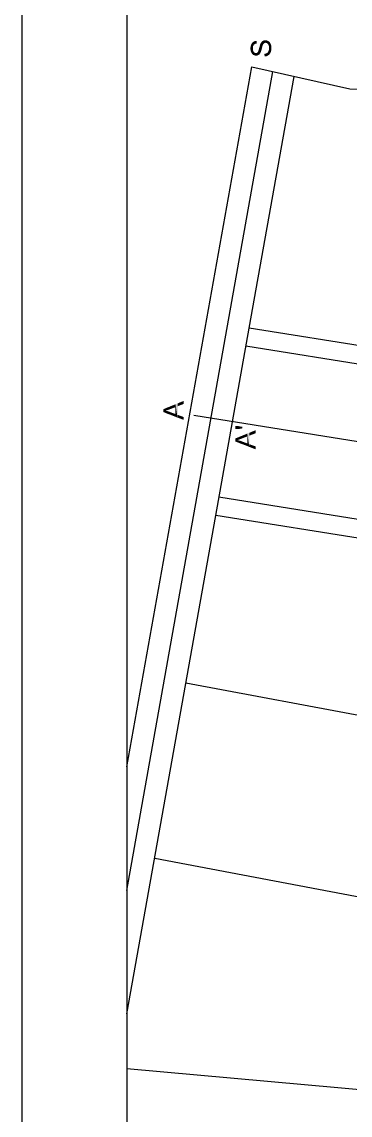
# Model space of a CAD drawing. Header units: inches. Extents: x 0.0008 to 0.0144, y 0.0003 to 0.0113.
# Drawn here: x 0.004157 to 0.005425, y 0.002509 to 0.006731 of the extents above; entities that cross this region are included whole.
import ezdxf

# ---------------------------------------------------------------- set-up
doc = ezdxf.new("R2010")
doc.units = ezdxf.units.IN
doc.header["$MEASUREMENT"] = 0
doc.linetypes.add('STRICHPUNKT', pattern=[25.4, 12.7, -6.35, 0, -6.35])
doc.linetypes.add('VERDECKT', pattern=[9.525, 6.35, -3.175])
doc.layers.add('Standard', color=7, linetype='Continuous')

# ---------------------------------------------------------------- blocks, each defined once
blk = doc.blocks.new('*U437')
at = {"color": 7, "linetype": 'ByBlock'}
for points in [[(0.11968, 0.13261), (0.11947, 0.13297), (0.11968, 0.13306)], [(0.11986, 0.13288), (0.11968, 0.13306), (0.11986, 0.13313)], [(0.11987, 0.13288), (0.11986, 0.13313), (0.11987, 0.13314)], [(0.12006, 0.13295), (0.11987, 0.13314), (0.12006, 0.13321)], [(0.12009, 0.13296), (0.12006, 0.13321), (0.12009, 0.13323)], [(0.12065, 0.13317), (0.12009, 0.13323), (0.12065, 0.13345)], [(0.12009, 0.13296), (0.12009, 0.13323), (0.12065, 0.13317)], [(0.12086, 0.13215), (0.12065, 0.13345), (0.12086, 0.13354)], [(0.12065, 0.13223), (0.12065, 0.13345), (0.12086, 0.13215)], [(0.12147, 0.13349), (0.12086, 0.13354), (0.12147, 0.13379)], [(0.12086, 0.13326), (0.12086, 0.13354), (0.12147, 0.13349)], [(0.11947, 0.13269), (0.11947, 0.13297), (0.11968, 0.13261)], [(0.11968, 0.13261), (0.11968, 0.13282), (0.11986, 0.13253)], [(0.11986, 0.13253), (0.11986, 0.13278), (0.11987, 0.13253)], [(0.11987, 0.13253), (0.11987, 0.13278), (0.12006, 0.13246)], [(0.12006, 0.13246), (0.12006, 0.13272), (0.12009, 0.13245)], [(0.12009, 0.13245), (0.12009, 0.1327), (0.12065, 0.13223)], [(0.12065, 0.13223), (0.12009, 0.1327), (0.12065, 0.1325)], [(0.12086, 0.13215), (0.12086, 0.13242), (0.12147, 0.13192)], [(0.12147, 0.13192), (0.12086, 0.13242), (0.12147, 0.1322)]]:
    blk.add_solid(points, dxfattribs=at)
at = {"color": 7, "linetype": 'ByBlock', "extrusion": (0, 0, -1)}
for points in [[(-0.11968, 0.13282), (-0.11968, 0.13306), (-0.11986, 0.13288)], [(-0.11986, 0.13288), (-0.11986, 0.13313), (-0.11987, 0.13288)], [(-0.11987, 0.13288), (-0.11987, 0.13314), (-0.12006, 0.13295)], [(-0.12006, 0.13295), (-0.12006, 0.13321), (-0.12009, 0.13296)], [(-0.11986, 0.13253), (-0.11968, 0.13282), (-0.11986, 0.13278)], [(-0.11987, 0.13253), (-0.11986, 0.13278), (-0.11987, 0.13278)], [(-0.12006, 0.13246), (-0.11987, 0.13278), (-0.12006, 0.13272)], [(-0.12009, 0.13245), (-0.12006, 0.13272), (-0.12009, 0.1327)]]:
    blk.add_solid(points, dxfattribs=at)
blk = doc.blocks.new('*U438')
at = {"color": 7, "linetype": 'ByBlock'}
for points in [[(0.12851, 0.13061), (0.1279, 0.13066), (0.12851, 0.13091)], [(0.12672, 0.12973), (0.12651, 0.13009), (0.12672, 0.13018)], [(0.12651, 0.12981), (0.12651, 0.13009), (0.12672, 0.12973)], [(0.12691, 0.13), (0.12672, 0.13018), (0.12691, 0.13026)], [(0.12672, 0.12973), (0.12672, 0.12994), (0.12691, 0.12966)], [(0.1271, 0.13007), (0.12691, 0.13026), (0.1271, 0.13034)], [(0.12691, 0.13001), (0.12691, 0.13026), (0.12691, 0.13026)], [(0.12691, 0.12966), (0.12691, 0.1299), (0.12691, 0.12965)], [(0.12691, 0.12965), (0.12691, 0.1299), (0.1271, 0.12958)], [(0.12714, 0.13009), (0.1271, 0.13034), (0.12714, 0.13035)], [(0.1271, 0.12958), (0.1271, 0.12984), (0.12714, 0.12957)], [(0.12769, 0.1303), (0.12714, 0.13035), (0.12769, 0.13058)], [(0.12714, 0.13009), (0.12714, 0.13035), (0.12769, 0.1303)], [(0.12714, 0.12957), (0.12714, 0.12982), (0.12769, 0.12936)], [(0.12769, 0.12936), (0.12714, 0.12982), (0.12769, 0.12962)], [(0.1279, 0.12927), (0.12769, 0.13058), (0.1279, 0.13066)], [(0.12769, 0.12936), (0.12769, 0.13058), (0.1279, 0.12927)], [(0.1279, 0.13038), (0.1279, 0.13066), (0.12851, 0.13061)], [(0.1279, 0.12927), (0.1279, 0.12954), (0.12851, 0.12904)], [(0.12851, 0.12904), (0.1279, 0.12954), (0.12851, 0.12932)]]:
    blk.add_solid(points, dxfattribs=at)
at = {"color": 7, "linetype": 'ByBlock', "extrusion": (0, 0, -1)}
for points in [[(-0.12672, 0.12994), (-0.12672, 0.13018), (-0.12691, 0.13)], [(-0.12691, 0.12966), (-0.12672, 0.12994), (-0.12691, 0.1299)], [(-0.12691, 0.13), (-0.12691, 0.13026), (-0.12691, 0.13001)], [(-0.12691, 0.13001), (-0.12691, 0.13026), (-0.1271, 0.13007)], [(-0.12691, 0.12965), (-0.12691, 0.1299), (-0.12691, 0.1299)], [(-0.1271, 0.12958), (-0.12691, 0.1299), (-0.1271, 0.12984)], [(-0.1271, 0.13007), (-0.1271, 0.13034), (-0.12714, 0.13009)], [(-0.12714, 0.12957), (-0.1271, 0.12984), (-0.12714, 0.12982)]]:
    blk.add_solid(points, dxfattribs=at)
blk = doc.blocks.new('*U439')
at = {"color": 7, "linetype": 'ByBlock'}
for points in [[(0.12651, 0.13103), (0.12651, 0.13131), (0.12684, 0.13103)], [(0.12684, 0.13103), (0.12651, 0.13131), (0.12684, 0.13131)], [(0.12684, 0.13103), (0.12684, 0.13131), (0.12722, 0.13109)], [(0.12722, 0.13109), (0.12684, 0.13131), (0.12722, 0.13124)]]:
    blk.add_solid(points, dxfattribs=at)
blk = doc.blocks.new('*U442')
at = {"color": 7, "linetype": 'ByBlock'}
for points in [[(0.12802, 0.16816), (0.128, 0.16835), (0.12802, 0.16856)], [(0.12807, 0.16799), (0.12802, 0.16856), (0.12807, 0.16873)], [(0.12802, 0.16816), (0.12802, 0.16856), (0.12807, 0.16799)], [(0.12808, 0.16798), (0.12807, 0.16873), (0.12808, 0.16874)], [(0.12807, 0.16799), (0.12807, 0.16873), (0.12808, 0.16798)], [(0.12816, 0.16784), (0.12808, 0.16874), (0.12816, 0.16888)], [(0.12808, 0.16798), (0.12808, 0.16874), (0.12816, 0.16784)], [(0.12824, 0.16777), (0.12816, 0.1689), (0.12824, 0.16896)], [(0.12816, 0.16783), (0.12816, 0.16888), (0.12816, 0.1689)], [(0.12816, 0.16783), (0.12816, 0.1689), (0.12824, 0.16777)], [(0.12816, 0.16784), (0.12816, 0.16888), (0.12816, 0.16783)], [(0.12826, 0.16854), (0.12824, 0.16896), (0.12826, 0.16898)], [(0.12824, 0.16777), (0.12824, 0.16836), (0.12826, 0.16775)], [(0.12827, 0.16859), (0.12826, 0.16898), (0.12827, 0.16899)], [(0.12826, 0.16856), (0.12826, 0.16898), (0.12826, 0.16898)], [(0.12829, 0.16861), (0.12827, 0.16899), (0.12829, 0.16901)], [(0.12833, 0.16869), (0.12829, 0.16901), (0.12833, 0.16902)], [(0.12841, 0.16877), (0.12833, 0.16903), (0.12841, 0.16906)], [(0.12833, 0.16871), (0.12833, 0.16902), (0.12833, 0.16903)], [(0.12842, 0.16878), (0.12841, 0.16906), (0.12842, 0.16907)], [(0.12844, 0.16879), (0.12842, 0.16907), (0.12844, 0.16908)], [(0.12845, 0.1688), (0.12844, 0.16908), (0.12845, 0.16908)], [(0.12854, 0.16883), (0.12845, 0.16908), (0.12854, 0.16909)], [(0.12856, 0.16883), (0.12854, 0.16909), (0.12856, 0.1691)], [(0.1286, 0.16884), (0.12856, 0.1691), (0.1286, 0.1691)], [(0.12886, 0.16776), (0.1288, 0.16819), (0.12886, 0.16838)], [(0.12891, 0.16781), (0.12886, 0.16838), (0.12891, 0.16857)], [(0.12893, 0.16784), (0.12891, 0.16857), (0.12893, 0.16865)], [(0.12898, 0.16792), (0.12893, 0.16865), (0.12898, 0.16882)], [(0.12899, 0.16793), (0.12898, 0.16882), (0.12899, 0.16883)], [(0.12905, 0.16808), (0.12899, 0.16883), (0.12905, 0.16893)], [(0.12908, 0.16818), (0.12905, 0.16893), (0.12908, 0.16897)], [(0.12912, 0.16832), (0.12908, 0.16897), (0.12912, 0.16901)], [(0.12917, 0.16854), (0.12912, 0.16901), (0.12917, 0.16906)], [(0.12919, 0.1686), (0.12917, 0.16906), (0.12919, 0.16908)], [(0.12921, 0.16867), (0.12919, 0.16908), (0.12921, 0.16909)], [(0.12927, 0.16878), (0.12921, 0.16909), (0.12927, 0.16912)], [(0.12932, 0.16884), (0.12927, 0.16912), (0.12932, 0.16914)], [(0.12933, 0.16885), (0.12932, 0.16914), (0.12933, 0.16914)], [(0.12937, 0.16888), (0.12933, 0.16914), (0.12937, 0.16915)], [(0.1294, 0.16889), (0.12937, 0.16915), (0.1294, 0.16915)], [(0.12941, 0.1689), (0.1294, 0.16915), (0.12941, 0.16915)], [(0.12947, 0.16891), (0.12941, 0.16915), (0.12947, 0.16916)], [(0.1295, 0.16891), (0.1295, 0.16916), (0.12951, 0.16891)], [(0.12951, 0.16891), (0.12951, 0.16916), (0.12958, 0.1689)], [(0.12958, 0.1689), (0.12958, 0.16915), (0.12959, 0.16889)], [(0.12959, 0.16889), (0.12959, 0.16915), (0.12962, 0.16888)], [(0.12962, 0.16888), (0.12962, 0.16914), (0.12963, 0.16887)], [(0.12963, 0.16887), (0.12963, 0.16914), (0.12967, 0.16885)], [(0.12967, 0.16885), (0.12967, 0.16912), (0.12971, 0.16881)], [(0.12971, 0.16881), (0.12971, 0.1691), (0.12974, 0.16878)], [(0.12974, 0.16878), (0.12974, 0.16909), (0.12976, 0.16874)], [(0.12976, 0.16874), (0.12976, 0.16908), (0.12977, 0.16871)], [(0.12977, 0.16871), (0.12977, 0.16907), (0.12978, 0.16871)], [(0.12978, 0.16871), (0.12978, 0.16907), (0.12979, 0.16868)], [(0.12979, 0.16868), (0.12979, 0.16906), (0.12982, 0.16857)], [(0.12982, 0.16857), (0.12982, 0.16903), (0.12982, 0.16855)], [(0.12982, 0.16855), (0.12982, 0.16903), (0.12983, 0.16841)], [(0.12983, 0.16775), (0.12982, 0.16829), (0.12983, 0.16841)], [(0.12826, 0.16775), (0.12826, 0.16816), (0.12826, 0.16774)], [(0.12826, 0.16774), (0.12826, 0.16815), (0.12827, 0.16773)], [(0.12827, 0.16773), (0.12827, 0.16813), (0.12829, 0.16773)], [(0.12829, 0.16773), (0.12829, 0.1681), (0.12833, 0.16771)], [(0.12833, 0.16771), (0.12833, 0.16801), (0.12833, 0.16771)], [(0.12833, 0.16771), (0.12833, 0.16801), (0.12841, 0.16767)], [(0.12841, 0.16767), (0.12841, 0.16794), (0.12842, 0.16767)], [(0.12842, 0.16767), (0.12842, 0.16793), (0.12844, 0.16767)], [(0.12844, 0.16767), (0.12844, 0.16793), (0.12845, 0.16766)], [(0.12845, 0.16766), (0.12845, 0.16792), (0.12854, 0.16765)], [(0.12856, 0.16765), (0.12854, 0.1679), (0.12856, 0.16791)], [(0.12854, 0.16765), (0.12854, 0.1679), (0.12856, 0.16765)], [(0.1286, 0.16765), (0.12856, 0.16791), (0.1286, 0.16792)], [(0.12862, 0.16766), (0.1286, 0.16792), (0.12862, 0.16792)], [(0.12864, 0.16766), (0.12862, 0.16792), (0.12864, 0.16792)], [(0.12869, 0.16767), (0.12864, 0.16792), (0.12869, 0.16796)], [(0.12871, 0.16768), (0.12869, 0.16796), (0.12871, 0.16798)], [(0.12879, 0.16771), (0.12871, 0.16798), (0.12879, 0.16812)], [(0.1288, 0.16772), (0.12879, 0.16812), (0.1288, 0.16819)], [(0.1294, 0.16757), (0.12937, 0.16782), (0.1294, 0.16783)], [(0.12941, 0.16757), (0.1294, 0.16783), (0.12941, 0.16783)], [(0.12947, 0.16758), (0.12941, 0.16783), (0.12947, 0.16784)], [(0.1295, 0.16759), (0.12947, 0.16784), (0.1295, 0.16785)], [(0.12951, 0.16759), (0.1295, 0.16785), (0.12951, 0.16785)], [(0.12958, 0.1676), (0.12951, 0.16785), (0.12958, 0.16789)], [(0.12959, 0.1676), (0.12958, 0.16789), (0.12959, 0.16789)], [(0.12962, 0.16762), (0.12959, 0.16789), (0.12962, 0.1679)], [(0.12963, 0.16762), (0.12962, 0.1679), (0.12963, 0.16791)], [(0.12967, 0.16764), (0.12963, 0.16791), (0.12967, 0.16795)], [(0.12971, 0.16766), (0.12967, 0.16795), (0.12971, 0.16799)], [(0.12974, 0.16767), (0.12971, 0.16799), (0.12974, 0.16804)], [(0.12976, 0.16768), (0.12974, 0.16804), (0.12976, 0.16807)], [(0.12977, 0.1677), (0.12976, 0.16807), (0.12977, 0.1681)], [(0.12978, 0.1677), (0.12977, 0.1681), (0.12978, 0.16811)], [(0.12979, 0.16771), (0.12978, 0.16811), (0.12979, 0.16815)], [(0.12982, 0.16774), (0.12979, 0.16815), (0.12982, 0.16825)], [(0.12982, 0.16774), (0.12982, 0.16825), (0.12982, 0.16829)]]:
    blk.add_solid(points, dxfattribs=at)
at = {"color": 7, "linetype": 'ByBlock', "extrusion": (0, 0, -1)}
for points in [[(-0.12824, 0.16836), (-0.12824, 0.16896), (-0.12826, 0.16854)], [(-0.12826, 0.16775), (-0.12824, 0.16836), (-0.12826, 0.16816)], [(-0.12826, 0.16854), (-0.12826, 0.16898), (-0.12826, 0.16856)], [(-0.12826, 0.16856), (-0.12826, 0.16898), (-0.12827, 0.16859)], [(-0.12827, 0.16859), (-0.12827, 0.16899), (-0.12829, 0.16861)], [(-0.12829, 0.16861), (-0.12829, 0.16901), (-0.12833, 0.16869)], [(-0.12833, 0.16871), (-0.12833, 0.16903), (-0.12841, 0.16877)], [(-0.12833, 0.16869), (-0.12833, 0.16902), (-0.12833, 0.16871)], [(-0.12841, 0.16877), (-0.12841, 0.16906), (-0.12842, 0.16878)], [(-0.12842, 0.16878), (-0.12842, 0.16907), (-0.12844, 0.16879)], [(-0.12844, 0.16879), (-0.12844, 0.16908), (-0.12845, 0.1688)], [(-0.12845, 0.1688), (-0.12845, 0.16908), (-0.12854, 0.16883)], [(-0.12854, 0.16883), (-0.12854, 0.16909), (-0.12856, 0.16883)], [(-0.12856, 0.16883), (-0.12856, 0.1691), (-0.1286, 0.16884)], [(-0.1286, 0.16884), (-0.1286, 0.1691), (-0.12862, 0.16885)], [(-0.12886, 0.16776), (-0.12886, 0.16838), (-0.12891, 0.16781)], [(-0.12891, 0.16781), (-0.12891, 0.16857), (-0.12893, 0.16784)], [(-0.12893, 0.16784), (-0.12893, 0.16865), (-0.12898, 0.16792)], [(-0.12898, 0.16792), (-0.12898, 0.16882), (-0.12899, 0.16793)], [(-0.12899, 0.16793), (-0.12899, 0.16883), (-0.12905, 0.16808)], [(-0.12905, 0.16808), (-0.12905, 0.16893), (-0.12908, 0.16818)], [(-0.12908, 0.16818), (-0.12908, 0.16897), (-0.12912, 0.16832)], [(-0.12912, 0.16832), (-0.12912, 0.16901), (-0.12917, 0.16854)], [(-0.12917, 0.16854), (-0.12917, 0.16906), (-0.12919, 0.1686)], [(-0.12919, 0.1686), (-0.12919, 0.16908), (-0.12921, 0.16867)], [(-0.12921, 0.16867), (-0.12921, 0.16909), (-0.12927, 0.16878)], [(-0.12927, 0.16878), (-0.12927, 0.16912), (-0.12932, 0.16884)], [(-0.12932, 0.16884), (-0.12932, 0.16914), (-0.12933, 0.16885)], [(-0.12933, 0.16885), (-0.12933, 0.16914), (-0.12937, 0.16888)], [(-0.12937, 0.16888), (-0.12937, 0.16915), (-0.1294, 0.16889)], [(-0.1294, 0.16889), (-0.1294, 0.16915), (-0.12941, 0.1689)], [(-0.12941, 0.1689), (-0.12941, 0.16915), (-0.12947, 0.16891)], [(-0.12947, 0.16891), (-0.12947, 0.16916), (-0.1295, 0.16891)], [(-0.1295, 0.16891), (-0.12947, 0.16916), (-0.1295, 0.16916)], [(-0.12951, 0.16891), (-0.1295, 0.16916), (-0.12951, 0.16916)], [(-0.12958, 0.1689), (-0.12951, 0.16916), (-0.12958, 0.16915)], [(-0.12959, 0.16889), (-0.12958, 0.16915), (-0.12959, 0.16915)], [(-0.12962, 0.16888), (-0.12959, 0.16915), (-0.12962, 0.16914)], [(-0.12963, 0.16887), (-0.12962, 0.16914), (-0.12963, 0.16914)], [(-0.12967, 0.16885), (-0.12963, 0.16914), (-0.12967, 0.16912)], [(-0.12971, 0.16881), (-0.12967, 0.16912), (-0.12971, 0.1691)], [(-0.12974, 0.16878), (-0.12971, 0.1691), (-0.12974, 0.16909)], [(-0.12976, 0.16874), (-0.12974, 0.16909), (-0.12976, 0.16908)], [(-0.12977, 0.16871), (-0.12976, 0.16908), (-0.12977, 0.16907)], [(-0.12978, 0.16871), (-0.12977, 0.16907), (-0.12978, 0.16907)], [(-0.12979, 0.16868), (-0.12978, 0.16907), (-0.12979, 0.16906)], [(-0.12982, 0.16857), (-0.12979, 0.16906), (-0.12982, 0.16903)], [(-0.12982, 0.16855), (-0.12982, 0.16903), (-0.12982, 0.16903)], [(-0.12983, 0.16841), (-0.12982, 0.16903), (-0.12983, 0.16902)], [(-0.12983, 0.16775), (-0.12983, 0.16902), (-0.12989, 0.1678)], [(-0.12989, 0.1678), (-0.12983, 0.16902), (-0.12989, 0.16897)], [(-0.12989, 0.1678), (-0.12989, 0.16897), (-0.1299, 0.16782)], [(-0.1299, 0.16782), (-0.12989, 0.16897), (-0.1299, 0.16896)], [(-0.1299, 0.16782), (-0.1299, 0.16896), (-0.12999, 0.16797)], [(-0.12999, 0.16797), (-0.1299, 0.16896), (-0.12999, 0.16881)], [(-0.12999, 0.16797), (-0.12999, 0.16881), (-0.12999, 0.16797)], [(-0.12999, 0.16797), (-0.12999, 0.16881), (-0.12999, 0.16881)], [(-0.12999, 0.16797), (-0.12999, 0.16881), (-0.13005, 0.16817)], [(-0.13005, 0.16817), (-0.12999, 0.16881), (-0.13005, 0.16863)], [(-0.13005, 0.16817), (-0.13005, 0.16863), (-0.13007, 0.16842)], [(-0.12826, 0.16774), (-0.12826, 0.16816), (-0.12826, 0.16815)], [(-0.12827, 0.16773), (-0.12826, 0.16815), (-0.12827, 0.16813)], [(-0.12829, 0.16773), (-0.12827, 0.16813), (-0.12829, 0.1681)], [(-0.12833, 0.16771), (-0.12829, 0.1681), (-0.12833, 0.16801)], [(-0.12833, 0.16771), (-0.12833, 0.16801), (-0.12833, 0.16801)], [(-0.12841, 0.16767), (-0.12833, 0.16801), (-0.12841, 0.16794)], [(-0.12842, 0.16767), (-0.12841, 0.16794), (-0.12842, 0.16793)], [(-0.12844, 0.16767), (-0.12842, 0.16793), (-0.12844, 0.16793)], [(-0.12845, 0.16766), (-0.12844, 0.16793), (-0.12845, 0.16792)], [(-0.12854, 0.16765), (-0.12845, 0.16792), (-0.12854, 0.1679)], [(-0.12856, 0.16765), (-0.12856, 0.16791), (-0.1286, 0.16765)], [(-0.1286, 0.16765), (-0.1286, 0.16792), (-0.12862, 0.16766)], [(-0.12862, 0.16766), (-0.12862, 0.16792), (-0.12864, 0.16766)], [(-0.12864, 0.16766), (-0.12864, 0.16792), (-0.12869, 0.16767)], [(-0.12869, 0.16767), (-0.12869, 0.16796), (-0.12871, 0.16768)], [(-0.12871, 0.16768), (-0.12871, 0.16798), (-0.12879, 0.16771)], [(-0.12879, 0.16771), (-0.12879, 0.16812), (-0.1288, 0.16772)], [(-0.1288, 0.16772), (-0.1288, 0.16819), (-0.12886, 0.16776)], [(-0.1294, 0.16757), (-0.1294, 0.16783), (-0.12941, 0.16757)], [(-0.12941, 0.16757), (-0.12941, 0.16783), (-0.12947, 0.16758)], [(-0.12947, 0.16758), (-0.12947, 0.16784), (-0.1295, 0.16759)], [(-0.1295, 0.16759), (-0.1295, 0.16785), (-0.12951, 0.16759)], [(-0.12951, 0.16759), (-0.12951, 0.16785), (-0.12958, 0.1676)], [(-0.12958, 0.1676), (-0.12958, 0.16789), (-0.12959, 0.1676)], [(-0.12959, 0.1676), (-0.12959, 0.16789), (-0.12962, 0.16762)], [(-0.12962, 0.16762), (-0.12962, 0.1679), (-0.12963, 0.16762)], [(-0.12963, 0.16762), (-0.12963, 0.16791), (-0.12967, 0.16764)], [(-0.12967, 0.16764), (-0.12967, 0.16795), (-0.12971, 0.16766)], [(-0.12971, 0.16766), (-0.12971, 0.16799), (-0.12974, 0.16767)], [(-0.12974, 0.16767), (-0.12974, 0.16804), (-0.12976, 0.16768)], [(-0.12976, 0.16768), (-0.12976, 0.16807), (-0.12977, 0.1677)], [(-0.12977, 0.1677), (-0.12977, 0.1681), (-0.12978, 0.1677)], [(-0.12978, 0.1677), (-0.12978, 0.16811), (-0.12979, 0.16771)], [(-0.12979, 0.16771), (-0.12979, 0.16815), (-0.12982, 0.16774)], [(-0.12982, 0.16774), (-0.12982, 0.16829), (-0.12983, 0.16775)], [(-0.12982, 0.16774), (-0.12982, 0.16825), (-0.12982, 0.16774)]]:
    blk.add_solid(points, dxfattribs=at)

msp = doc.modelspace()

# ---------------------------------------------------------------- linework, layer by layer
at = {"layer": 'Standard', "color": 40, "linetype": 'VERDECKT'}
for p, q in [((0.004157, 0.0098374), (0.004157, 0.0011788)), ((0.0045625, 0.0098374), (0.0045625, 0.0011662))]:
    msp.add_line(p, q, dxfattribs=at)
at = {"layer": 'Standard', "color": 220, "linetype": 'ByBlock'}
for p, q in [((0.0045625, 0.0038535), (0.0050445, 0.0065576)), ((0.0050445, 0.0065576), (0.0054228, 0.0064717)), ((0.0050346, 0.0055482), (0.0052079, 0.0065205)), ((0.0054228, 0.0064717), (0.0055836, 0.0064697)), ((0.0050439, 0.0055468), (0.0050439, 0.0055469)), ((0.0045625, 0.0029), (0.0049056, 0.0048248)), ((0.0047905, 0.0041789), (0.0060999, 0.0039333)), ((0.0046698, 0.0035018), (0.0059724, 0.0032535)), ((0.0045625, 0.002689), (0.0058449, 0.0025737))]:
    msp.add_line(p, q, dxfattribs=at)
at = {"layer": 'Standard', "color": 4, "linetype": 'STRICHPUNKT'}
for p, q in [((0.0045625, 0.0033768), (0.0051262, 0.006539)), ((0.0063273, 0.0049692), (0.0048215, 0.0052103))]:
    msp.add_line(p, q, dxfattribs=at)
at = {"layer": 'Standard', "color": 2, "linetype": 'ByBlock'}
for p, q in [((0.0049057, 0.0048252), (0.0050346, 0.0055485)), ((0.0065298, 0.0052366), (0.0050221, 0.0054782)), ((0.0062311, 0.0046848), (0.0049181, 0.004895))]:
    msp.add_line(p, q, dxfattribs=at)
at = {"layer": 'Standard', "color": 100, "linetype": 'ByBlock'}
for p, q in [((0.0066114, 0.0052957), (0.0050346, 0.0055483)), ((0.0062274, 0.0046132), (0.0049056, 0.0048248))]:
    msp.add_line(p, q, dxfattribs=at)

# ---------------------------------------------------------------- block references
at = {"color": 7, "linetype": 'ByBlock', "xscale": 0.03937007874015748, "yscale": 0.03937007874015748, "zscale": 0.03937007874015748}
for name in ['*U442', '*U437', '*U439', '*U438']:
    msp.add_blockref(name, (0, 0), dxfattribs=at)

doc.saveas('drawing.dxf')
